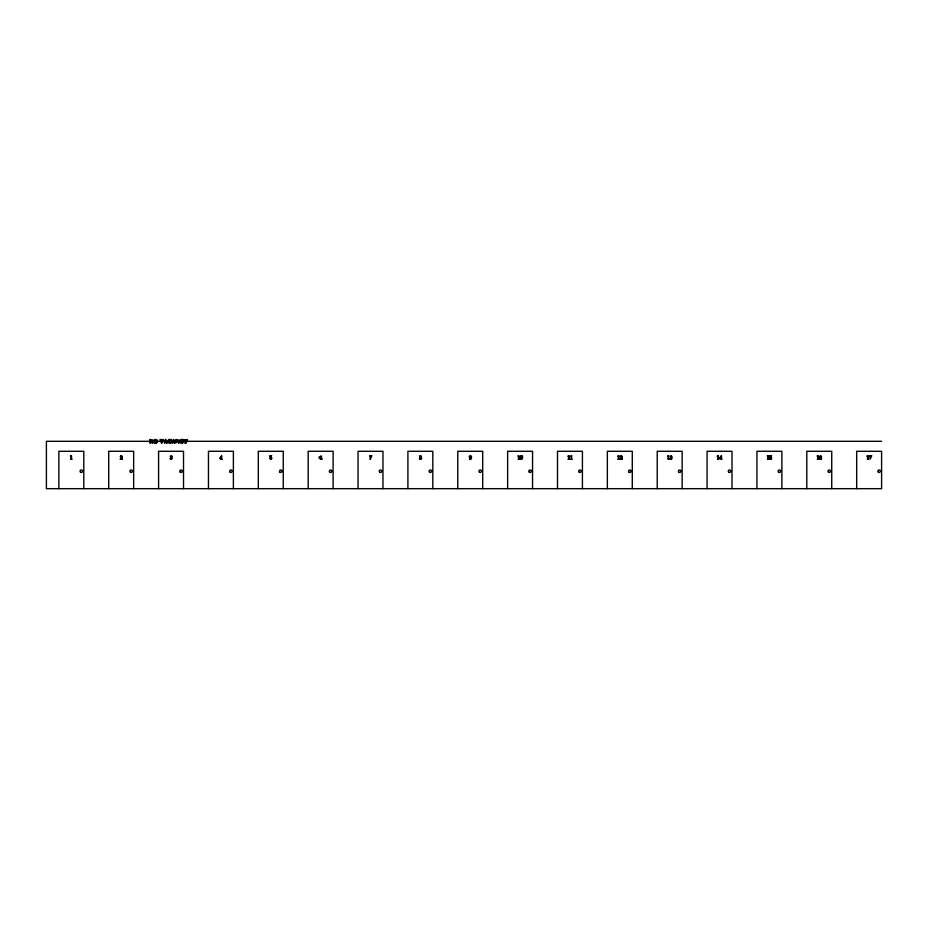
<?xml version="1.0" encoding="UTF-8"?>
<svg xmlns="http://www.w3.org/2000/svg" width="928" height="928" viewBox="0 0 928 928"><rect width="100%" height="100%" fill="white"/><g stroke="black" fill="none" stroke-linecap="round" stroke-linejoin="round"><path stroke-width="1.39" d="M171.251 441.983C170.671 445.718 165.312 440.116 169.847 439.373M183.222 441.983C182.132 445.939 177.526 439.826 181.818 439.373A1.508 1.508 0 0 1 183.071 440.266M421.358 458.56L419.908 458.977L419.99 457.307M170.218 456.379C173.571 453.896 172.016 462.19 170.079 458.548M670.074 456.379C673.276 453.885 672.104 462.144 669.923 458.548M471.494 457.458L471.331 458.386A1.821 1.821 0 0 1 470.983 458.942L470.276 459.348M171.123 441.914L171.077 442.18A1.172 1.172 0 0 1 169.928 443.12M183.094 441.914L183.06 442.18A1.172 1.172 0 0 1 181.9 443.12M622.131 458.409L622.131 459.29L620.124 459.29M520.875 456.182L520.817 456.402A4.884 4.884 0 0 0 520.77 456.912L520.979 459L522.081 458.56A5.858 5.858 0 0 0 522.128 457.806L522.128 457.098A4.849 4.849 0 0 0 522.081 456.356L521.466 455.764M165.52 439.431L164.326 443.166M173.455 439.431L172.26 443.166M164.569 442.656L166.158 441.948L166.437 442.772M172.504 442.656L174.093 441.948L174.371 442.772M161.727 443.19L163.514 439.501L162.4 439.663M162.748 440.046L161.762 442.644L160.73 439.918M320.206 457.342C327.108 461.668 313.328 457.376 321.772 456.228M820.027 457.4C822.15 455.648 822.046 460.74 820.039 459.14C818.577 458.803 820.05 454.221 821.616 456.228M120.42 456.158L120.373 456.924M154.651 440.243C157.702 437.308 157.145 445.463 154.895 442.749A2.459 2.459 0 0 1 154.756 440.301M321.297 458.838A2.332 2.332 0 0 0 321.274 457.365L320.334 457.342L320.253 458.803M821.141 458.838A2.332 2.332 0 0 0 821.118 457.365L820.178 457.342L820.108 458.803M620.287 456.158L620.24 456.924M186.609 440.034L185.728 441.484L184.753 439.895M221.514 455.741L220.017 458.27L221.328 458.27M721.334 455.741L719.676 458.27L721.102 458.432M370.945 456.854L370.829 457.005A3.712 3.712 0 0 0 370.11 459.082M371.757 455.984L371.026 457.005A2.378 2.378 0 0 0 370.724 457.852A5.533 5.533 0 0 0 370.643 458.803L370.133 459.116M871.23 456.286L870.731 456.982A3.712 3.712 0 0 0 870 459.082L870.522 458.803A5.533 5.533 0 0 1 870.58 457.852A2.378 2.378 0 0 1 870.893 456.994L871.636 455.984M271.336 458.931L270.025 458.629M770.136 457.469C773.569 456.1 770.426 461.715 769.718 458.409M771.203 458.931L769.892 458.629M120.315 459.093C123.679 457.063 120.42 454.627 120.57 456.982M620.182 459.093L621.783 456.82L620.414 456.008M621.841 457.655L621.795 457.701A6.496 6.496 0 0 1 621.528 457.956L620.542 458.873L621.574 458.873A3.167 3.167 0 0 0 621.957 458.861M120.547 456.008L121.162 455.706M770.159 457.249L770.843 456.97M470.589 459.012L470.658 458.942A2.018 2.018 0 0 0 470.937 457.701M269.851 458.409C271.904 461.158 272.6 457.144 270.292 456.193M270.361 457.179L270.964 457.086M419.908 457.585C417.786 459.824 423.029 459.673 421.37 457.666A2.738 2.738 0 0 0 420.976 457.388C421.532 454.337 421.428 457.469 419.804 456.483C421.347 455.045 419.212 455.578 419.769 457.133M469.51 458.548L469.638 459.232M171.077 457.272L171.622 456.077L170.775 456.379M670.967 457.272L671.466 456.077L670.619 456.379M667.986 459.058L669.134 459.232M867.367 459.082L868.515 459.256M221.061 459.151L221.444 459.302M720.882 459.151L721.949 459.314M521.455 455.648L520.515 456.286A3.225 3.225 0 0 0 520.596 458.792C522.51 460.938 523.299 455.787 521.907 455.764M160.985 439.501L160.15 439.512M166.135 443.178L167.237 443.004M184.881 443.178L186.215 443.178M70.586 459.302L72.082 459.302M518.044 459.232L519.541 459.232M568.017 459.29L569.514 459.29M570.708 459.29L572.205 459.29M617.804 459.29L619.289 459.29M717.472 459.314L718.956 459.314M767.386 459.232L768.883 459.232M817.232 459.232L818.728 459.232M149.768 443.016L150.997 443.016M370.075 456.205L371.409 456.205M869.954 456.205L871.288 456.205M185.043 439.663L183.686 439.663M150.661 439.501L149.895 439.663M176.691 439.501L175.937 439.663M881.6 441.31L46.4 441.31L46.4 488.673L881.6 488.673L881.6 451.286L856.672 451.286L856.672 488.673M369.796 455.613L369.634 456.669A2.343 2.343 0 0 1 369.727 456.309M869.687 455.613L869.524 456.669A2.343 2.343 0 0 1 869.606 456.309M371.803 455.787L370.086 455.776M871.694 455.787L870 455.776M170.88 457.423L171.703 458.768L170.358 458.85M670.724 457.423L671.547 458.768L670.202 458.85M721.137 458.27L719.826 458.27L721.137 456.251L721.102 458.896M221.293 458.432L219.866 458.27M220.771 459.151L222.14 459.314M120.257 459.29L122.252 459.29L122.276 458.362A2.216 2.216 0 0 1 122.194 458.757M175.218 443.016L173.942 443.016M181.876 439.547L182.572 439.814M169.905 439.547L170.59 439.814A1.404 1.404 0 0 1 170.938 440.301L171.077 440.823M621.366 455.718L622.282 456.75A1.218 1.218 0 0 1 622.131 457.284A2.146 2.146 0 0 1 621.83 457.643M121.498 455.718L122.415 456.75A1.218 1.218 0 0 1 122.264 457.284A2.146 2.146 0 0 1 121.962 457.643L121.928 457.701A6.496 6.496 0 0 1 121.661 457.956L120.675 458.873L121.696 458.873A3.167 3.167 0 0 0 122.09 458.861M420.291 457.516L420.952 457.933M176.854 439.57L178.756 442.366L178.756 440.058M176.54 439.872L178.733 443.108M150.812 439.57L152.714 442.366L152.714 440.058M150.498 439.872L152.702 443.108M168.803 442.517L168.838 442.575A1.322 1.322 0 0 0 169.801 443.155M184.185 439.86L185.322 442.76M160.219 439.872L161.46 443.178M173.698 439.431L174.87 442.795M165.776 439.431L166.936 442.795M867.958 455.81L867.958 458.838M867.564 458.838L867.564 456.042A1.624 1.624 0 0 1 866.856 456.17L866.856 456.019A1.392 1.392 0 0 0 867.866 455.706M831.732 488.673L831.732 451.286L806.803 451.286L806.803 488.673M818.171 455.787L818.171 458.803M817.777 458.803L817.777 456.019A1.624 1.624 0 0 1 817.069 456.147L817.069 455.984A1.392 1.392 0 0 0 818.078 455.671M781.875 488.673L781.875 451.286L756.946 451.286L756.946 488.673M769.985 455.776L769.985 457.376M768.338 455.787L768.338 458.803M767.932 458.803L767.932 456.019A1.624 1.624 0 0 1 767.236 456.147L767.224 455.984A1.392 1.392 0 0 0 768.233 455.671M732.006 488.673L732.006 451.286L707.078 451.286L707.078 488.673M721.52 455.81L721.52 458.896M718.411 455.868L718.411 458.896M718.017 458.896L718.017 456.1A1.624 1.624 0 0 1 717.309 456.24M717.309 456.251L717.309 456.077A1.392 1.392 0 0 0 718.307 455.764M682.15 488.673L682.15 451.286L657.221 451.286L657.221 488.673M668.589 455.787L668.589 458.803M668.195 458.803L668.195 456.019A1.624 1.624 0 0 1 667.487 456.147L667.487 455.984A1.392 1.392 0 0 0 668.485 455.671M632.281 488.673L632.281 451.286L607.353 451.286L607.353 488.673M618.744 455.845L618.744 458.873M618.35 456.077L618.35 458.873M582.424 488.673L582.424 451.286L557.496 451.286L557.496 488.673M571.66 455.845L571.66 458.873M571.265 458.873L571.265 456.077A1.624 1.624 0 0 1 570.558 456.205L570.558 456.054A1.392 1.392 0 0 0 571.555 455.729M568.968 455.845L568.968 458.873M568.574 458.873L568.574 456.077A1.624 1.624 0 0 1 567.866 456.205L567.855 456.054A1.392 1.392 0 0 0 568.864 455.729M532.556 488.673L532.556 451.286L507.628 451.286L507.628 488.673M518.996 458.803L518.996 455.787A1.392 1.392 0 0 1 517.894 455.961L517.882 456.158A1.624 1.624 0 0 0 518.601 456.031L518.59 458.803M482.699 488.673L482.699 451.286L457.771 451.286L457.771 488.673M432.831 488.673L432.831 451.286L407.902 451.286L407.902 488.673M382.974 488.673L382.974 451.286L358.046 451.286L358.046 488.673M333.106 488.673L333.106 451.286L308.177 451.286L308.177 488.673M283.249 488.673L283.249 451.286L258.32 451.286L258.32 488.673M270.118 455.776L270.118 457.376M233.38 488.673L233.38 451.286L208.452 451.286L208.452 488.673M221.711 455.81L221.711 458.896M221.328 456.251L221.293 458.896M186.366 439.663L187.514 439.501L185.786 442.749M183.524 488.673L183.524 451.286L158.595 451.286L158.595 488.673M183.222 439.512L183.222 440.788M178.907 440.058L178.907 443.039M176.482 439.814L176.482 442.61M176.332 439.802L176.332 442.61M171.251 439.512L171.251 440.788M152.865 440.058L152.865 443.039M150.452 439.814L150.452 442.61M150.301 439.802L150.301 442.61M133.655 488.673L133.655 451.286L108.727 451.286L108.727 488.673M83.798 488.673L83.798 451.286L58.87 451.286L58.87 488.673M71.526 455.857L71.526 458.884M71.131 456.089L71.131 458.884M181.784 443.155A1.322 1.322 0 0 1 180.728 442.61M180.879 442.447A2.216 2.216 0 0 1 180.937 439.965A1.299 1.299 0 0 1 181.563 439.594M168.896 442.447A2.216 2.216 0 0 1 168.966 439.965A1.299 1.299 0 0 1 169.279 439.71A1.357 1.357 0 0 1 169.673 439.559M170.021 439.559A1.299 1.299 0 0 1 170.52 439.721M71.143 456.1A1.624 1.624 0 0 1 70.424 456.216L70.424 456.066A1.392 1.392 0 0 0 71.433 455.752M820.178 457.272A1.415 1.415 0 0 1 820.271 456.158M770.704 456.193A1.172 1.172 0 0 1 770.217 456.066M771.562 455.66A1.775 1.775 0 0 1 770.112 455.66M770.959 456.97A1.473 1.473 0 0 1 771.087 458.803M622.12 458.409A2.216 2.216 0 0 1 622.062 458.757M618.35 456.089A1.624 1.624 0 0 1 617.642 456.205L617.642 456.054A1.392 1.392 0 0 0 618.651 455.729M470.38 458.177A1.253 1.253 0 0 1 469.638 456.031L471.238 456.17A2.842 2.842 0 0 1 471.459 457.458M320.334 457.272A1.415 1.415 0 0 1 320.427 456.158M270.837 456.193A1.172 1.172 0 0 1 270.35 456.066M271.695 455.66A1.775 1.775 0 0 1 270.245 455.66M271.092 456.97A1.473 1.473 0 0 1 271.22 458.803M469.742 456.796L470.009 457.829L470.832 457.643A1.357 1.357 0 0 0 470.983 456.97L470.519 455.799L469.742 456.727M165.486 440.034L164.882 441.786L166.1 441.786L165.486 440.034M173.42 440.034L172.817 441.786L174.023 441.786L173.42 440.034M154.744 442.981A1.891 1.891 0 0 0 157.598 441.357A1.891 1.891 0 0 0 154.767 439.698A1.891 1.891 0 0 0 154.744 442.981M878.48 472.306A1.241 1.241 0 0 0 880.359 471.227A1.241 1.241 0 0 0 878.48 470.148A1.241 1.241 0 0 0 878.48 472.306M828.623 472.306A1.241 1.241 0 0 0 830.49 471.227A1.241 1.241 0 0 0 828.623 470.148A1.241 1.241 0 0 0 828.623 472.306M778.754 472.306A1.241 1.241 0 0 0 780.634 471.227A1.241 1.241 0 0 0 778.754 470.148A1.241 1.241 0 0 0 778.754 472.306M728.898 472.306A1.241 1.241 0 0 0 730.765 471.227A1.241 1.241 0 0 0 728.898 470.148A1.241 1.241 0 0 0 728.898 472.306M679.029 472.306A1.241 1.241 0 0 0 680.908 471.227A1.241 1.241 0 0 0 679.029 470.148A1.241 1.241 0 0 0 679.029 472.306M629.172 472.306A1.241 1.241 0 0 0 631.04 471.227A1.241 1.241 0 0 0 629.172 470.148A1.241 1.241 0 0 0 629.172 472.306M579.304 472.306A1.241 1.241 0 0 0 581.172 471.227A1.241 1.241 0 0 0 579.304 470.148A1.241 1.241 0 0 0 579.304 472.306M529.366 472.259A1.241 1.241 0 0 0 531.315 471.32A1.241 1.241 0 0 0 529.528 470.102A1.241 1.241 0 0 0 529.366 472.259M479.579 472.306A1.241 1.241 0 0 0 481.446 471.227A1.241 1.241 0 0 0 479.579 470.148A1.241 1.241 0 0 0 479.579 472.306M429.641 472.259A1.241 1.241 0 0 0 431.59 471.32A1.241 1.241 0 0 0 429.803 470.102A1.241 1.241 0 0 0 429.641 472.259M379.784 472.259A1.241 1.241 0 0 0 381.721 471.32A1.241 1.241 0 0 0 379.935 470.102A1.241 1.241 0 0 0 379.784 472.259M329.916 472.259A1.241 1.241 0 0 0 331.864 471.32A1.241 1.241 0 0 0 330.078 470.102A1.241 1.241 0 0 0 329.916 472.259M280.059 472.259A1.241 1.241 0 0 0 281.996 471.32A1.241 1.241 0 0 0 280.21 470.102A1.241 1.241 0 0 0 280.059 472.259M230.19 472.259A1.241 1.241 0 0 0 232.139 471.32A1.241 1.241 0 0 0 230.353 470.102A1.241 1.241 0 0 0 230.19 472.259M180.334 472.259A1.241 1.241 0 0 0 182.271 471.32A1.241 1.241 0 0 0 180.484 470.102A1.241 1.241 0 0 0 180.334 472.259M130.546 472.306A1.241 1.241 0 0 0 132.414 471.227A1.241 1.241 0 0 0 130.546 470.148A1.241 1.241 0 0 0 130.546 472.306M80.608 472.259A1.241 1.241 0 0 0 82.546 471.32A1.241 1.241 0 0 0 80.759 470.102A1.241 1.241 0 0 0 80.608 472.259"/></g></svg>
